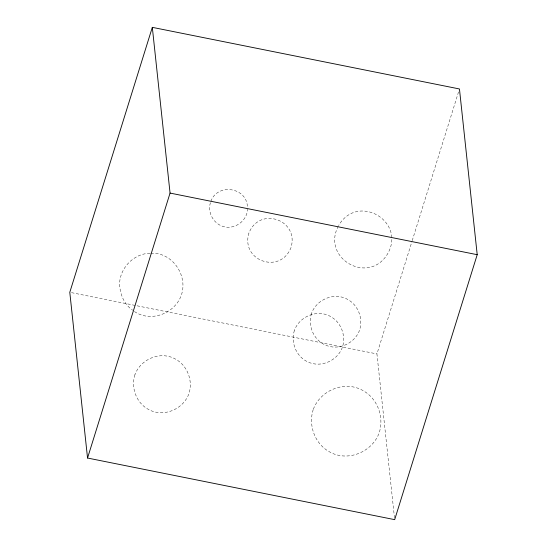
<?xml version="1.0" encoding="UTF-8"?>
<svg xmlns="http://www.w3.org/2000/svg" width="547" height="547" viewBox="0 0 547 547"><rect width="100%" height="100%" fill="white"/><g stroke="black" fill="none" stroke-linecap="round" stroke-linejoin="round"><path stroke-width="0.41" stroke-dasharray="2.73 2.05" d="M210.417 202.67C207.169 213.043 214.185 224.885 224.926 226.937C235.866 229.125 247.169 220.297 247.579 209.139M394.503 517.961L376.938 353.923L411.98 241.418M412.233 240.605L459.207 89.776M210.882 201.303C217.59 182.561 247.586 187.43 247.401 207.525M338.292 226.164C321.192 258.464 369.04 285.739 387.837 253.446C405.922 221.138 357.745 192.845 338.641 225.514M150.022 253.254C134.2 253.487 120.306 267.421 119.608 283.196C119.69 293.582 123.841 304.2 132.634 310.224M150.835 253.282C172.23 251.88 188.298 275.579 181.303 295.243C174.746 314.026 149.543 323.161 133.304 310.703M71.466 292.645L376.938 353.923M134.897 374.811C130.774 387.645 136.244 402.674 148.169 409.259C163.102 417.894 183.272 409.532 188.947 393.635C193.07 380.794 187.6 365.772 175.676 359.188C160.743 350.552 140.572 358.914 134.897 374.811M248.926 233.036C240.413 260.721 280.194 274.82 290.97 247.675C299.489 219.99 259.702 205.891 248.926 233.036M294.402 330.45C290.737 341.861 295.599 355.215 306.197 361.068C319.469 368.746 337.403 361.307 342.449 347.181C346.107 335.769 341.246 322.409 330.648 316.563C317.376 308.884 299.448 316.316 294.402 330.45M311.537 313.39C307.879 324.802 312.74 338.155 323.339 344.008C336.61 351.68 354.538 344.248 359.584 330.115C363.249 318.71 358.388 305.349 347.789 299.496C334.518 291.825 316.583 299.257 311.537 313.39M313.178 409.689C308.146 425.381 314.833 443.74 329.403 451.788C347.653 462.345 372.302 452.123 379.242 432.691C384.274 416.999 377.594 398.64 363.017 390.592C344.774 380.035 320.118 390.257 313.178 409.689"/><path stroke-width="0.82" d="M152.319 27.35L69.79 292.31L87.541 458.037L394.681 519.65L477.21 254.69L459.459 88.963L152.319 27.35L170.062 193.077L87.541 458.037M170.062 193.077L477.21 254.69"/></g></svg>
